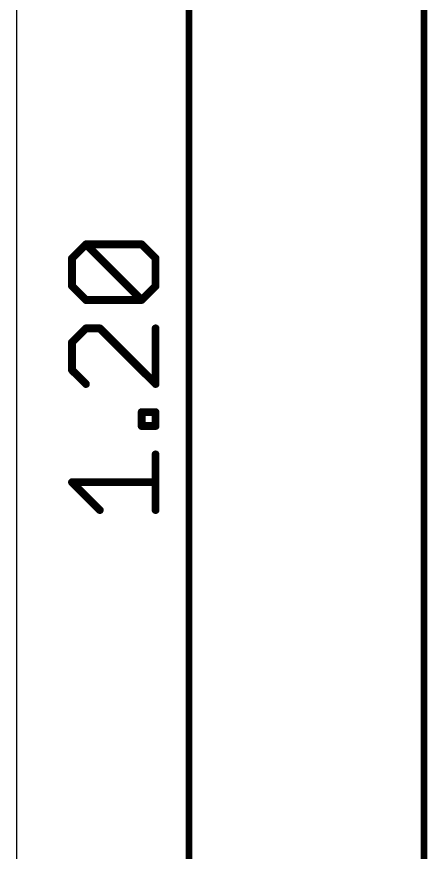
# Model space of a CAD drawing. Extents: x -6.5 to 37.6, y -9.6 to 64.3.
# Drawn here: x 27.64 to 35.62, y 6.17 to 22.45 of the extents above; entities that cross this region are included whole.
import ezdxf

# ---------------------------------------------------------------- set-up
doc = ezdxf.new("R2010")
doc.units = 0
doc.layers.add('20', color=53, linetype='CONTINUOUS')
doc.layers.add('51', color=253, linetype='CONTINUOUS')

msp = doc.modelspace()

# ---------------------------------------------------------------- linework, layer by layer
at = {"layer": '20'}
msp.add_line((27.6352, 2.54), (27.6352, 55.169), dxfattribs=at)
at = {"layer": '51'}
for points, const_width in [([(35.56, 57.593), (35.56, 0.065)], 0.13), ([(30.988, 30.415), (30.988, 0.065)], 0.13), ([(28.7103, 17.7412), (28.9815, 18.0124)], 0.1524), ([(28.9815, 18.0124), (30.0661, 18.0124)], 0.1524), ([(30.0661, 16.9277), (28.9815, 18.0124)], 0.1524), ([(30.0661, 18.0124), (30.3373, 17.7412)], 0.1524), ([(28.7103, 17.1989), (28.7103, 17.7412)], 0.1524), ([(30.3373, 17.7412), (30.3373, 17.1989)], 0.1524), ([(28.9815, 16.9277), (28.7103, 17.1989)], 0.1524), ([(30.3373, 17.1989), (30.0661, 16.9277)], 0.1524), ([(30.0661, 16.9277), (28.9815, 16.9277)], 0.1524), ([(28.9815, 16.3752), (28.7103, 16.104)], 0.1524), ([(29.2526, 16.3752), (28.9815, 16.3752)], 0.1524), ([(30.3373, 15.2905), (29.2526, 16.3752)], 0.1524), ([(30.3373, 16.3752), (30.3373, 15.2905)], 0.1524), ([(28.7103, 16.104), (28.7103, 15.5617)], 0.1524), ([(28.7103, 15.5617), (28.9815, 15.2905)], 0.1524), ([(30.0661, 14.472), (30.0661, 14.7431)], 0.1524), ([(30.0661, 14.7431), (30.3373, 14.7431)], 0.1524), ([(30.3373, 14.7431), (30.3373, 14.472)], 0.1524), ([(30.3373, 14.472), (30.0661, 14.472)], 0.1524), ([(30.3373, 12.8348), (30.3373, 13.9195)], 0.1524), ([(29.2526, 12.8348), (28.7103, 13.3771)], 0.1524), ([(28.7103, 13.3771), (30.3373, 13.3771)], 0.1524)]:
    msp.add_lwpolyline(points, dxfattribs=dict(at, const_width=const_width))
at = {"layer": '51', "const_width": 0.0762}
for points in [[(29.0084, 18.0393, 1), (28.9545, 17.9854)], [(28.9815, 18.0505, 1), (28.9815, 17.9743)], [(29.0084, 17.9854, 1), (28.9545, 18.0393)], [(30.0931, 18.0393, 1), (30.0392, 17.9854)], [(30.0661, 17.9743, 1), (30.0661, 18.0505)], [(28.7484, 17.7412, 1), (28.6722, 17.7412)], [(28.6834, 17.7681, 1), (28.7373, 17.7143)], [(30.3754, 17.7412, 1), (30.2992, 17.7412)], [(30.3104, 17.7143, 1), (30.3642, 17.7681)], [(28.7373, 17.2258, 1), (28.6834, 17.1719)], [(30.3642, 17.1719, 1), (30.3104, 17.2258)], [(28.6722, 17.1989, 1), (28.7484, 17.1989)], [(30.2992, 17.1989, 1), (30.3754, 17.1989)], [(28.9815, 16.9658, 1), (28.9815, 16.8896)], [(28.9545, 16.9008, 1), (29.0084, 16.9546)], [(30.0392, 16.9546, 1), (30.0931, 16.9008)], [(30.0392, 16.9008, 1), (30.0931, 16.9546)], [(30.0661, 16.8896, 1), (30.0661, 16.9658)], [(28.9815, 16.4133, 1), (28.9815, 16.3371)], [(29.0084, 16.3483, 1), (28.9545, 16.4021)], [(29.2796, 16.4021, 1), (29.2257, 16.3483)], [(29.2526, 16.3371, 1), (29.2526, 16.4133)], [(30.3754, 16.3752, 1), (30.2992, 16.3752)], [(28.7484, 16.104, 1), (28.6722, 16.104)], [(28.6834, 16.131, 1), (28.7373, 16.0771)], [(28.7373, 15.5886, 1), (28.6834, 15.5348)], [(28.6722, 15.5617, 1), (28.7484, 15.5617)], [(28.9545, 15.2636, 1), (29.0084, 15.3175)], [(30.2992, 15.2905, 1), (30.3754, 15.2905)], [(30.3104, 15.2636, 1), (30.3642, 15.3175)], [(30.1042, 14.7431, 1), (30.028, 14.7431)], [(30.0661, 14.7812, 1), (30.0661, 14.705)], [(30.3754, 14.7431, 1), (30.2992, 14.7431)], [(30.3373, 14.705, 1), (30.3373, 14.7812)], [(30.0661, 14.5101, 1), (30.0661, 14.4339)], [(30.028, 14.472, 1), (30.1042, 14.472)], [(30.2992, 14.472, 1), (30.3754, 14.472)], [(30.3373, 14.4339, 1), (30.3373, 14.5101)], [(30.3754, 13.9195, 1), (30.2992, 13.9195)], [(28.7373, 13.4041, 1), (28.6834, 13.3502)], [(28.7103, 13.4152, 1), (28.7103, 13.339)], [(30.3373, 13.339, 1), (30.3373, 13.4152)], [(29.2257, 12.8079, 1), (29.2796, 12.8618)], [(30.2992, 12.8348, 1), (30.3754, 12.8348)]]:
    msp.add_lwpolyline(points, format="xyb", dxfattribs=at)

doc.saveas('drawing.dxf')
